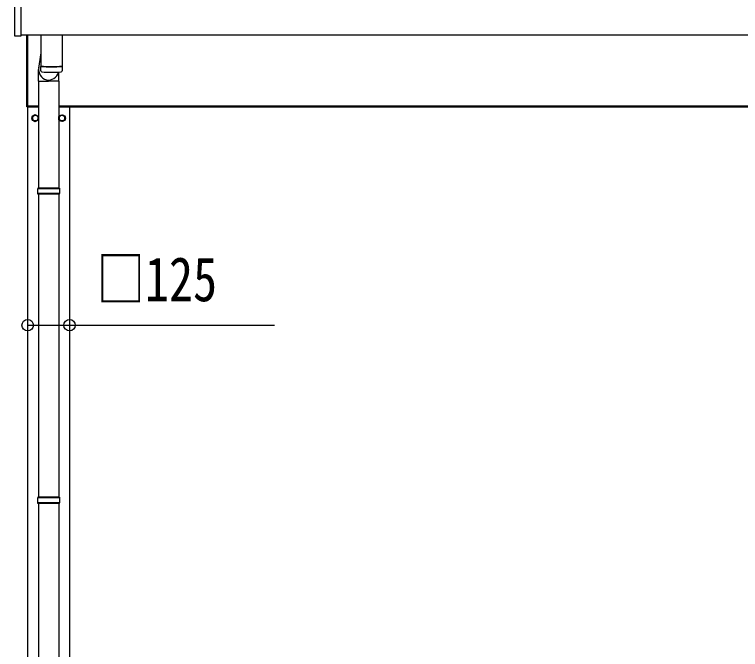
# Model space of a CAD drawing. Units: millimetres, scale not verified. Extents: x -16820 to 16820, y -11880 to 11880.
# Drawn here: x -14725 to -12559, y -4406 to -2512 of the extents above; entities that cross this region are included whole.
import ezdxf
from ezdxf.enums import TextEntityAlignment as Align

# ---------------------------------------------------------------- set-up
doc = ezdxf.new("R2010")
doc.units = ezdxf.units.MM
doc.header["$LTSCALE"] = 50
for name, color, linetype in [('0-4_YKK_13', 4, 'Continuous'), ('0-5_YKK_A1', 4, 'Continuous'), ('0-6_YKK_D', 6, 'Continuous')]:
    doc.layers.add(name, color=color, linetype=linetype)
doc.styles.add('ＭＳ ゴシック', font='')
doc.styles.get('ＭＳ ゴシック').set_extended_font_data('MS Gothic')

msp = doc.modelspace()

# ---------------------------------------------------------------- linework, layer by layer
at = {"layer": '0-4_YKK_13'}
for p, q in [((-14725.12, -2427.07), (-14725.12, -2575.07)), ((-14705.12, -2575.07), (-14705.12, -2427.07)), ((-14724.62, -2575.57), (-14705.62, -2575.57)), ((-14688.82, -2786.85), (-14688.82, -2572.94)), ((-14686.82, -2572.94), (-14686.82, -2786.85)), ((-14646.82, -2572.94), (-14646.82, -2665.85)), ((-14582.82, -2572.94), (-14582.82, -2665.85)), ((-14646.82, -2626.28), (-14653.2, -2672.29)), ((-14653.47, -2710.36), (-14653.47, -2675.7)), ((-14646.62, -2679.83), (-14646.85, -2666.85)), ((-14642.34, -2665.85), (-14642.32, -2666.85)), ((-14593.17, -2710.36), (-14593.17, -2683.35)), ((-14587.29, -2665.85), (-14587.31, -2666.85)), ((-14582.79, -2666.85), (-14583.01, -2679.83)), ((-14653.47, -2710.36), (-14623.32, -2710.36)), ((-14653.32, -2710.36), (-14653.32, -3029.85)), ((-14593.17, -2710.36), (-14623.32, -2710.36)), ((-14593.32, -2710.36), (-14593.32, -3029.85)), ((-14686.82, -2786.85), (-14688.82, -2786.85)), ((-14654.72, -2820.6), (-14654.82, -2820.6)), ((-14654.72, -2821.1), (-14654.82, -2821.1)), ((-14591.91, -2820.6), (-14591.81, -2820.6)), ((-14591.91, -2821.1), (-14591.81, -2821.1)), ((-14590.32, -3031.85), (-14656.32, -3031.85)), ((-14591.32, -3029.85), (-14655.32, -3029.85)), ((-14655.32, -3029.85), (-14655.32, -3031.85)), ((-14591.32, -3029.85), (-14591.32, -3031.85)), ((-14590.32, -3045.85), (-14656.32, -3045.85)), ((-14655.32, -3047.85), (-14655.32, -3045.85)), ((-14591.32, -3047.85), (-14655.32, -3047.85)), ((-14653.32, -3047.85), (-14653.32, -3952.35)), ((-14593.32, -3047.85), (-14593.32, -3952.35)), ((-14591.32, -3047.85), (-14591.32, -3045.85)), ((-14590.32, -3954.34), (-14656.32, -3954.34)), ((-14591.32, -3952.34), (-14655.32, -3952.34)), ((-14655.32, -3952.34), (-14655.32, -3954.34)), ((-14591.32, -3952.34), (-14591.32, -3954.34)), ((-14590.32, -3968.34), (-14656.32, -3968.34)), ((-14655.32, -3970.34), (-14655.32, -3968.34)), ((-14591.32, -3970.34), (-14655.32, -3970.34)), ((-14653.32, -3970.34), (-14653.32, -4874.85)), ((-14593.32, -3970.34), (-14593.32, -4874.85)), ((-14591.32, -3970.34), (-14591.32, -3968.34))]:
    msp.add_line(p, q, dxfattribs=at)
for points in [[(-14663.32, -2811.03), (-14671.82, -2815.94), (-14671.82, -2825.75), (-14663.32, -2830.66), (-14654.82, -2825.75), (-14654.82, -2815.94)], [(-14583.32, -2811.03), (-14574.82, -2815.94), (-14574.82, -2825.75), (-14583.32, -2830.66), (-14591.82, -2825.75), (-14591.82, -2815.94)]]:
    msp.add_lwpolyline(points, close=True, dxfattribs=at)
for centre, radius in [((-14663.32, -2820.85), 10), ((-14663.32, -2820.85), 8.5), ((-14583.32, -2820.85), 10), ((-14583.32, -2820.85), 8.5)]:
    msp.add_circle(centre, radius, dxfattribs=at)
for centre, radius, start, end in [((-14724.62, -2575.07), 0.5, 180, 270), ((-14705.62, -2575.07), 0.5, 270, 0), ((-14614.82, -2186.12), 480.8, 266.18381, 273.81619), ((-14614.82, -2187.12), 480.8, 266.18381, 273.81619), ((-14643.2, -2679.6), 3.43, 183.91307, 262.91645), ((-14614.82, -2164.14), 519.67, 266.82357, 273.17802), ((-14586.43, -2679.6), 3.43, 277.00994, 356.09787), ((-14663.32, -2820.85), 8.6, 111.25399, 128.74601), ((-14663.32, -2820.85), 8.6, 51.25399, 68.74601), ((-14583.32, -2820.85), 8.6, 111.25399, 128.74601), ((-14583.32, -2820.85), 8.6, 51.25399, 68.74601), ((-14663.32, -2820.85), 8.6, 171.25399, 188.74601), ((-14663.32, -2820.85), 8.6, 231.25399, 248.74601), ((-14663.32, -2820.85), 8.6, 291.25399, 308.74601), ((-14663.32, -2820.85), 8.6, 1.66581, 8.74601), ((-14663.32, -2820.85), 8.6, 351.25399, 358.33419), ((-14583.32, -2820.85), 8.6, 171.25399, 178.33419), ((-14583.32, -2820.85), 8.6, 181.66581, 188.74601), ((-14583.32, -2820.85), 8.6, 231.25399, 248.74601), ((-14583.32, -2820.85), 8.6, 291.25399, 308.74601), ((-14583.32, -2820.85), 8.6, 351.25399, 8.74601), ((-14607.57, -3038.85), 49.25, 171.82876, 180.00002), ((-14639.07, -3038.85), 49.25, 359.99998, 8.17124), ((-14607.57, -3038.85), 49.25, 180.00002, 188.17127), ((-14639.07, -3038.85), 49.25, 351.82873, 359.99998), ((-14607.57, -3961.34), 49.25, 171.82876, 180.00002), ((-14607.57, -3961.34), 49.25, 180.00002, 188.17127), ((-14639.07, -3961.34), 49.25, 359.99998, 8.17124), ((-14639.07, -3961.34), 49.25, 351.82873, 359.99998)]:
    msp.add_arc(centre, radius, start, end, dxfattribs=at)
msp.add_ellipse((-14623.32, -2675.7), major_axis=(0, -31.56), ratio=0.952301, start_param=4.5312881, end_param=7.6077496, dxfattribs=at)
at = {"layer": '0-5_YKK_A1'}
for p, q in [((-8696.82, -2572.94), (-14705.12, -2572.94)), ((-14686.82, -2783.85), (-14653.32, -2783.85)), ((-14686.82, -2786.85), (-14653.32, -2786.85)), ((-14685.82, -5583.85), (-14685.82, -2786.85)), ((-14593.32, -2783.85), (-8701.82, -2783.85)), ((-14593.32, -2786.85), (-8701.82, -2786.85)), ((-14560.82, -2786.85), (-14560.82, -5583.85))]:
    msp.add_line(p, q, dxfattribs=at)
at = {"layer": '0-6_YKK_D'}
msp.add_lwpolyline([(-14685.82, -3438.85), (-14560.82, -3438.85), (-13948.82, -3438.85)], dxfattribs=at)
for centre in [(-14685.82, -3438.85), (-14560.82, -3438.85)]:
    msp.add_circle(centre, 17, dxfattribs=at)

# ---------------------------------------------------------------- texts
at = {"layer": '0-6_YKK_D', "style": 'ＭＳ ゴシック', "width": 0.8}
msp.add_text('□125', height=132, dxfattribs=at).set_placement((-14480.02, -3406.85), align=Align.BOTTOM_LEFT)

doc.saveas('drawing.dxf')
